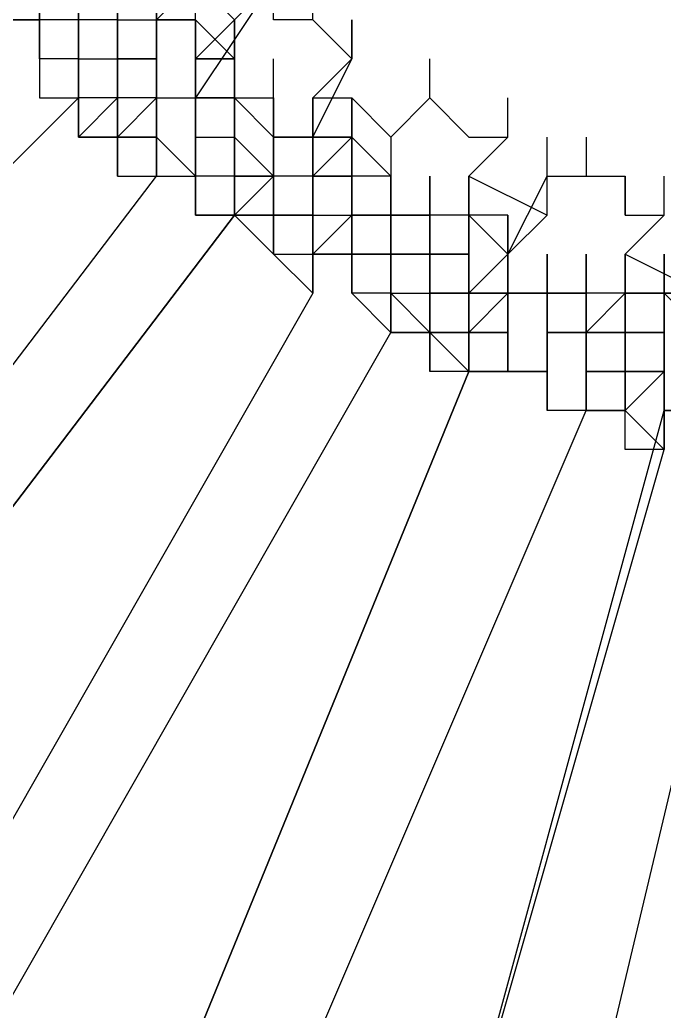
# Model space of a CAD drawing. Header units: inches. Extents: x 3324238 to 135265466, y -1036581 to 20094598.
# Drawn here: x 3353509.684 to 3353511.013, y -519258.389 to -519256.345 of the extents above; entities that cross this region are included whole.
import ezdxf

# ---------------------------------------------------------------- set-up
doc = ezdxf.new("R2010")
doc.units = ezdxf.units.IN
doc.header["$MEASUREMENT"] = 0
doc.layers.add('PDF_Geometry', color=7, linetype='Continuous')

msp = doc.modelspace()

# ---------------------------------------------------------------- linework, layer by layer
at = {"layer": 'PDF_Geometry', "lineweight": 25}
for points in [[(3353509.9657, -519255.9418), (3353509.9657, -519256.0223), (3353509.9657, -519256.1029), (3353510.0463, -519256.1029), (3353510.0463, -519256.1835), (3353510.0463, -519256.2641), (3353510.1269, -519256.3446), (3353510.1269, -519256.4252), (3353510.1269, -519256.3446), (3353510.1269, -519256.4252), (3353510.0463, -519256.4252), (3353510.0463, -519256.3446), (3353510.0463, -519256.4252), (3353510.0463, -519256.5058), (3353510.0463, -519256.4252), (3353510.0463, -519256.3446), (3353510.0463, -519256.4252), (3353510.1269, -519256.4252), (3353510.0463, -519256.3446)], [(3353509.724, -519256.2641), (3353509.724, -519256.3446), (3353509.724, -519256.2641), (3353509.724, -519256.1835), (3353509.724, -519256.2641), (3353509.724, -519256.1835), (3353509.724, -519256.2641), (3353509.724, -519256.1835), (3353509.724, -519256.1029), (3353509.724, -519256.0223), (3353509.724, -519256.1029), (3353509.724, -519256.1835), (3353509.724, -519256.1029), (3353509.8046, -519256.1029), (3353509.8046, -519256.1835), (3353509.8046, -519256.1029), (3353509.8046, -519256.1835), (3353509.8046, -519256.2641), (3353509.8851, -519256.2641), (3353509.9657, -519256.2641), (3353509.9657, -519256.3446), (3353509.9657, -519256.4252), (3353509.9657, -519256.3446)], [(3353509.724, -519256.4252), (3353509.724, -519256.3446), (3353509.724, -519256.2641), (3353509.724, -519256.3446), (3353509.724, -519256.2641), (3353509.8046, -519256.2641), (3353509.8046, -519256.1835), (3353509.8046, -519256.2641), (3353509.8046, -519256.1835), (3353509.8851, -519256.1029), (3353509.9657, -519256.0223), (3353509.8851, -519256.1029), (3353509.8046, -519256.1835)], [(3353509.8046, -519256.1029), (3353509.8046, -519256.1835), (3353509.8046, -519256.1029), (3353509.8046, -519256.1835), (3353509.724, -519256.2641), (3353509.724, -519256.3446), (3353509.724, -519256.2641), (3353509.8046, -519256.2641), (3353509.8046, -519256.3446), (3353509.8046, -519256.4252), (3353509.8046, -519256.3446)], [(3353509.724, -519256.2641), (3353509.724, -519256.3446), (3353509.6434, -519256.3446), (3353509.6434, -519256.2641), (3353509.6434, -519256.1835)], [(3353509.8851, -519256.1835), (3353509.8851, -519256.2641), (3353509.8851, -519256.3446), (3353509.8851, -519256.2641), (3353509.8851, -519256.3446), (3353509.8851, -519256.4252), (3353509.8851, -519256.3446), (3353509.8046, -519256.3446), (3353509.724, -519256.3446), (3353509.724, -519256.4252), (3353509.724, -519256.5058), (3353509.8046, -519256.5058), (3353509.8046, -519256.4252)], [(3353509.724, -519256.4252), (3353509.724, -519256.3446), (3353509.724, -519256.2641), (3353509.724, -519256.1835)], [(3353509.6434, -519256.2641), (3353509.6434, -519256.3446), (3353509.724, -519256.3446), (3353509.724, -519256.4252), (3353509.724, -519256.3446), (3353509.724, -519256.2641)], [(3353509.724, -519256.2641), (3353509.724, -519256.3446), (3353509.724, -519256.2641)], [(3353509.724, -519256.2641), (3353509.724, -519256.3446), (3353509.724, -519256.2641)], [(3353510.0463, -519256.2641), (3353509.9657, -519256.3446), (3353509.9657, -519256.4252), (3353509.9657, -519256.5058), (3353509.9657, -519256.5863), (3353509.9657, -519256.5058), (3353509.9657, -519256.4252), (3353509.9657, -519256.3446), (3353509.9657, -519256.4252), (3353509.9657, -519256.3446), (3353509.9657, -519256.4252), (3353509.9657, -519256.5058), (3353509.8851, -519256.5863), (3353509.8851, -519256.5058), (3353509.8851, -519256.5863), (3353509.8851, -519256.5058), (3353509.8046, -519256.5058), (3353509.8046, -519256.4252), (3353509.8046, -519256.5058), (3353509.8046, -519256.5863), (3353509.8046, -519256.5058), (3353509.8046, -519256.5863), (3353509.8851, -519256.5863), (3353509.8851, -519256.5058), (3353509.8851, -519256.5863), (3353509.8851, -519256.5058), (3353509.8851, -519256.5863), (3353509.8851, -519256.5058), (3353509.8851, -519256.5863), (3353509.8851, -519256.5058)], [(3353509.8851, -519256.5863), (3353509.8046, -519256.5863), (3353509.8851, -519256.5863), (3353509.8851, -519256.5058), (3353509.8851, -519256.4252), (3353509.8851, -519256.5058), (3353509.8851, -519256.4252), (3353509.8851, -519256.5058), (3353509.8851, -519256.4252), (3353509.8851, -519256.5058), (3353509.8851, -519256.5863), (3353509.8851, -519256.5058), (3353509.8851, -519256.5863), (3353509.8851, -519256.5058), (3353509.8851, -519256.5863), (3353509.8851, -519256.5058), (3353509.8851, -519256.5863), (3353509.8851, -519256.5058), (3353509.8851, -519256.4252), (3353509.8851, -519256.5058), (3353509.8851, -519256.4252), (3353509.8851, -519256.3446), (3353509.8851, -519256.4252), (3353509.8851, -519256.3446), (3353509.8851, -519256.4252), (3353509.8851, -519256.3446), (3353509.9657, -519256.3446), (3353509.9657, -519256.2641), (3353509.9657, -519256.3446), (3353509.9657, -519256.2641), (3353509.9657, -519256.3446), (3353509.9657, -519256.4252), (3353509.9657, -519256.3446), (3353509.9657, -519256.2641)], [(3353509.8851, -519256.6669), (3353509.9657, -519256.6669), (3353509.9657, -519256.5863), (3353509.9657, -519256.6669), (3353509.9657, -519256.5863), (3353509.9657, -519256.5058), (3353509.9657, -519256.5863), (3353509.8851, -519256.5863), (3353509.8851, -519256.5058), (3353509.8851, -519256.4252), (3353509.8851, -519256.3446), (3353509.8851, -519256.2641), (3353509.8851, -519256.3446), (3353509.8851, -519256.4252), (3353509.8851, -519256.3446), (3353509.8851, -519256.4252), (3353509.9657, -519256.4252), (3353509.9657, -519256.3446), (3353509.9657, -519256.2641), (3353509.9657, -519256.3446), (3353509.9657, -519256.2641), (3353509.9657, -519256.3446), (3353509.9657, -519256.4252), (3353509.9657, -519256.3446), (3353509.9657, -519256.4252), (3353509.9657, -519256.3446), (3353509.9657, -519256.2641), (3353509.9657, -519256.3446), (3353509.9657, -519256.2641), (3353509.9657, -519256.3446), (3353509.9657, -519256.2641), (3353509.9657, -519256.3446), (3353509.9657, -519256.2641), (3353509.9657, -519256.3446), (3353509.9657, -519256.2641), (3353509.9657, -519256.3446), (3353509.9657, -519256.4252)], [(3353509.8851, -519256.4252), (3353509.8851, -519256.3446), (3353509.8851, -519256.2641)], [(3353509.9657, -519256.4252), (3353509.9657, -519256.3446), (3353509.9657, -519256.2641), (3353509.9657, -519256.3446)], [(3353509.9657, -519256.3446), (3353510.0463, -519256.2641)], [(3353509.9657, -519256.3446), (3353509.9657, -519256.2641)], [(3353510.2074, -519256.3446), (3353510.2074, -519256.2641), (3353510.0463, -519256.5058), (3353510.0463, -519256.4252), (3353510.0463, -519256.3446)], [(3353510.2074, -519256.2641), (3353510.1269, -519256.3446), (3353510.0463, -519256.4252)], [(3353510.0463, -519256.3446), (3353510.0463, -519256.2641)], [(3353510.0463, -519256.3446), (3353510.0463, -519256.2641)], [(3353510.0463, -519256.3446), (3353510.0463, -519256.2641)], [(3353510.0463, -519256.3446), (3353510.0463, -519256.2641)], [(3353510.6103, -519256.7475), (3353510.6103, -519256.8281), (3353510.6103, -519256.7475), (3353510.5297, -519256.7475), (3353510.4491, -519256.7475), (3353510.4491, -519256.6669), (3353510.4491, -519256.7475), (3353510.4491, -519256.8281), (3353510.4491, -519256.7475), (3353510.4491, -519256.8281), (3353510.4491, -519256.9086), (3353510.4491, -519256.8281), (3353510.4491, -519256.7475), (3353510.4491, -519256.8281), (3353510.4491, -519256.7475), (3353510.4491, -519256.6669), (3353510.3686, -519256.5863), (3353510.3686, -519256.6669), (3353510.3686, -519256.5863), (3353510.3686, -519256.6669), (3353510.288, -519256.6669), (3353510.288, -519256.5863), (3353510.288, -519256.6669), (3353510.288, -519256.5863), (3353510.288, -519256.6669), (3353510.3686, -519256.6669), (3353510.3686, -519256.5863), (3353510.3686, -519256.5058), (3353510.3686, -519256.5863), (3353510.288, -519256.5863), (3353510.288, -519256.6669), (3353510.288, -519256.5863), (3353510.3686, -519256.4252), (3353510.288, -519256.3446), (3353510.2074, -519256.3446), (3353510.2074, -519256.2641)], [(3353510.288, -519256.3446), (3353510.288, -519256.2641)], [(3353509.9657, -519256.6669), (3353509.9657, -519256.5863), (3353509.9657, -519256.6669), (3353509.9657, -519256.5863), (3353509.9657, -519256.5058), (3353509.9657, -519256.4252), (3353509.9657, -519256.3446), (3353509.9657, -519256.4252), (3353509.9657, -519256.3446), (3353509.9657, -519256.4252), (3353509.8851, -519256.4252), (3353509.8851, -519256.5058), (3353509.8851, -519256.4252), (3353509.8851, -519256.5058), (3353509.8046, -519256.5058), (3353509.8046, -519256.5863), (3353509.8046, -519256.5058), (3353509.8046, -519256.4252), (3353509.724, -519256.4252)], [(3353509.8851, -519256.3446), (3353509.8046, -519256.3446), (3353509.724, -519256.3446)], [(3353509.8046, -519256.4252), (3353509.8851, -519256.4252), (3353509.8851, -519256.3446)], [(3353509.8851, -519256.3446), (3353509.8046, -519256.3446)], [(3353509.8851, -519256.3446), (3353509.8046, -519256.3446)], [(3353509.8851, -519256.4252), (3353509.8851, -519256.3446)], [(3353509.8851, -519256.3446), (3353509.9657, -519256.3446)], [(3353509.8851, -519256.4252), (3353509.8851, -519256.3446)], [(3353509.8851, -519256.4252), (3353509.8851, -519256.3446)], [(3353510.0463, -519256.3446), (3353509.9657, -519256.3446), (3353510.0463, -519256.3446)], [(3353509.9657, -519256.4252), (3353509.9657, -519256.3446)], [(3353509.9657, -519256.4252), (3353509.9657, -519256.3446)], [(3353509.9657, -519256.4252), (3353509.9657, -519256.3446)], [(3353509.9657, -519256.4252), (3353509.9657, -519256.3446)], [(3353509.9657, -519256.4252), (3353509.9657, -519256.3446)], [(3353509.9657, -519256.4252), (3353509.9657, -519256.3446)], [(3353509.9657, -519256.4252), (3353509.9657, -519256.3446)], [(3353510.0463, -519256.4252), (3353510.0463, -519256.3446)], [(3353510.1269, -519256.3446), (3353510.1269, -519256.4252), (3353510.0463, -519256.4252), (3353510.0463, -519256.3446)], [(3353510.0463, -519256.3446), (3353510.0463, -519256.4252), (3353510.0463, -519256.3446)], [(3353510.0463, -519256.4252), (3353510.0463, -519256.3446)], [(3353510.0463, -519256.4252), (3353510.0463, -519256.3446)], [(3353510.0463, -519256.4252), (3353510.0463, -519256.3446)], [(3353510.0463, -519256.4252), (3353510.0463, -519256.3446)], [(3353510.0463, -519256.4252), (3353510.0463, -519256.3446)], [(3353510.0463, -519256.4252), (3353510.0463, -519256.3446)], [(3353510.0463, -519256.4252), (3353510.0463, -519256.3446)], [(3353510.0463, -519256.4252), (3353510.0463, -519256.5058), (3353510.0463, -519256.5863), (3353510.0463, -519256.6669), (3353510.0463, -519256.5863), (3353510.0463, -519256.6669), (3353509.9657, -519256.5863), (3353509.9657, -519256.5058), (3353509.8851, -519256.5058), (3353509.8046, -519256.5863), (3353509.8046, -519256.5058), (3353509.8046, -519256.4252), (3353509.8046, -519256.5058), (3353509.8046, -519256.4252), (3353509.8851, -519256.4252), (3353509.8851, -519256.5058), (3353509.8851, -519256.4252)], [(3353509.8046, -519256.5058), (3353509.8046, -519256.4252)], [(3353509.8046, -519256.5058), (3353509.8046, -519256.4252)], [(3353509.8046, -519256.5058), (3353509.8046, -519256.4252)], [(3353509.8046, -519256.5058), (3353509.8046, -519256.4252)], [(3353509.8046, -519256.5058), (3353509.8046, -519256.4252)], [(3353509.8851, -519256.4252), (3353509.8851, -519256.5058), (3353509.8851, -519256.4252)], [(3353509.9657, -519256.5058), (3353509.9657, -519256.4252), (3353509.9657, -519256.5058)], [(3353509.9657, -519256.4252), (3353509.9657, -519256.5058), (3353509.9657, -519256.4252)], [(3353509.9657, -519256.5058), (3353509.9657, -519256.4252)], [(3353510.0463, -519256.5058), (3353510.0463, -519256.4252)], [(3353510.0463, -519256.5058), (3353510.0463, -519256.4252)], [(3353510.0463, -519256.5058), (3353510.0463, -519256.4252)], [(3353510.0463, -519256.5058), (3353510.0463, -519256.4252)], [(3353510.0463, -519256.5058), (3353510.0463, -519256.4252)], [(3353510.0463, -519256.5058), (3353510.0463, -519256.4252)], [(3353510.0463, -519256.4252), (3353510.0463, -519256.5058)], [(3353510.0463, -519256.5058), (3353510.0463, -519256.4252)], [(3353510.0463, -519256.5058), (3353510.0463, -519256.4252)], [(3353510.0463, -519256.5058), (3353510.0463, -519256.4252)], [(3353510.0463, -519256.5058), (3353510.0463, -519256.4252)], [(3353510.0463, -519256.5058), (3353510.0463, -519256.4252)], [(3353510.1269, -519256.5863), (3353510.1269, -519256.5058), (3353510.1269, -519256.4252), (3353510.0463, -519256.4252), (3353510.0463, -519256.5058), (3353510.0463, -519256.5863)], [(3353510.0463, -519256.5058), (3353510.0463, -519256.4252)], [(3353510.0463, -519256.5058), (3353510.0463, -519256.4252)], [(3353510.0463, -519256.5058), (3353510.0463, -519256.4252)], [(3353510.0463, -519256.5058), (3353510.0463, -519256.4252)], [(3353510.0463, -519256.5058), (3353510.0463, -519256.4252)], [(3353510.0463, -519256.5058), (3353510.0463, -519256.4252)], [(3353510.0463, -519256.5058), (3353510.0463, -519256.4252)], [(3353510.0463, -519256.5058), (3353510.0463, -519256.4252)], [(3353510.0463, -519256.5058), (3353510.0463, -519256.4252)], [(3353510.0463, -519256.5058), (3353510.0463, -519256.4252)], [(3353510.0463, -519256.5058), (3353510.0463, -519256.4252)], [(3353510.0463, -519256.5058), (3353510.0463, -519256.4252)], [(3353510.0463, -519256.5058), (3353510.0463, -519256.4252)], [(3353510.0463, -519256.5058), (3353510.0463, -519256.4252)], [(3353510.1268, -519256.5863), (3353510.1268, -519256.6669), (3353510.1268, -519256.5863), (3353510.1268, -519256.5058), (3353510.1268, -519256.4252), (3353510.1268, -519256.5058), (3353510.2074, -519256.5058)], [(3353510.288, -519256.9086), (3353510.288, -519256.8281), (3353510.288, -519256.7475), (3353510.288, -519256.8281), (3353510.288, -519256.7475), (3353510.288, -519256.8281), (3353510.288, -519256.7475), (3353510.288, -519256.6669), (3353510.288, -519256.5863), (3353510.288, -519256.6669), (3353510.288, -519256.7475), (3353510.2074, -519256.7475), (3353510.2074, -519256.6669), (3353510.2074, -519256.7475), (3353510.2074, -519256.6669), (3353510.2074, -519256.7475), (3353510.2074, -519256.6669), (3353510.2074, -519256.7475), (3353510.2074, -519256.6669), (3353510.2074, -519256.5863), (3353510.2074, -519256.5058), (3353510.2074, -519256.4252)], [(3353510.2074, -519256.5058), (3353510.2074, -519256.4252)], [(3353510.288, -519256.5058), (3353510.3686, -519256.4252)], [(3353510.5297, -519256.5058), (3353510.5297, -519256.4252)], [(3353508.1931, -519258.1172), (3353509.8046, -519256.5058), (3353508.1931, -519258.1172), (3353508.1931, -519258.0366)], [(3353508.8377, -519258.4395), (3353510.1269, -519256.7475), (3353510.1269, -519256.6669), (3353510.1269, -519256.5863), (3353510.1269, -519256.5058), (3353510.1269, -519256.5863), (3353510.1269, -519256.6669), (3353510.1269, -519256.7475), (3353510.1269, -519256.6669), (3353510.1269, -519256.5863), (3353510.1269, -519256.5058), (3353510.1269, -519256.5863), (3353510.2074, -519256.6669), (3353510.1269, -519256.6669), (3353510.1269, -519256.7475), (3353510.2074, -519256.7475), (3353510.2074, -519256.6669), (3353510.2074, -519256.7475), (3353510.2074, -519256.6669), (3353510.2074, -519256.5863), (3353510.2074, -519256.6669), (3353510.2074, -519256.7475), (3353510.1269, -519256.7475), (3353510.1269, -519256.6669), (3353510.0463, -519256.6669)], [(3353509.8851, -519256.6669), (3353509.9657, -519256.6669), (3353509.9657, -519256.5863), (3353509.9657, -519256.5058)], [(3353509.8851, -519256.5058), (3353509.8851, -519256.5863), (3353509.8851, -519256.5058)], [(3353509.8851, -519256.5863), (3353509.8851, -519256.5058)], [(3353509.9657, -519256.5863), (3353509.9657, -519256.5058)], [(3353509.9657, -519256.5058), (3353510.0463, -519256.5058)], [(3353509.9657, -519256.5863), (3353509.9657, -519256.5058)], [(3353509.9657, -519256.5863), (3353509.9657, -519256.5058)], [(3353509.9657, -519256.5863), (3353509.9657, -519256.5058)], [(3353509.9657, -519256.5863), (3353509.9657, -519256.5058)], [(3353509.9657, -519256.5863), (3353509.9657, -519256.5058)], [(3353509.9657, -519256.5863), (3353509.9657, -519256.5058)], [(3353509.9657, -519256.5863), (3353509.9657, -519256.5058)], [(3353509.9657, -519256.5863), (3353509.9657, -519256.5058)], [(3353510.0463, -519256.5058), (3353510.0463, -519256.5863)], [(3353510.0463, -519256.5058), (3353510.0463, -519256.5863)], [(3353510.0463, -519256.5863), (3353510.0463, -519256.5058)], [(3353510.0463, -519256.5058), (3353510.0463, -519256.5863)], [(3353510.0463, -519256.5863), (3353510.0463, -519256.5058)], [(3353510.0463, -519256.5058), (3353510.0463, -519256.5863), (3353510.1269, -519256.5863)], [(3353510.0463, -519256.5058), (3353510.1269, -519256.5058), (3353510.0463, -519256.5058)], [(3353510.0463, -519256.5863), (3353510.0463, -519256.5058)], [(3353510.0463, -519256.5058), (3353510.1269, -519256.5058)], [(3353510.1269, -519256.5863), (3353510.1269, -519256.5058)], [(3353510.1269, -519256.5863), (3353510.1269, -519256.5058), (3353510.2074, -519256.5863), (3353510.2074, -519256.6669)], [(3353510.288, -519256.7475), (3353510.3686, -519256.7475), (3353510.3686, -519256.6669), (3353510.3686, -519256.5863), (3353510.3686, -519256.6669), (3353510.3686, -519256.5863), (3353510.288, -519256.5863), (3353510.2074, -519256.5863), (3353510.2074, -519256.5058), (3353510.2074, -519256.5863), (3353510.2074, -519256.5058), (3353510.2074, -519256.5863), (3353510.2074, -519256.5058), (3353510.2074, -519256.5863), (3353510.2074, -519256.6669), (3353510.1269, -519256.6669), (3353510.1269, -519256.7475), (3353510.2074, -519256.6669), (3353510.2074, -519256.7475), (3353510.2074, -519256.6669), (3353510.2074, -519256.7475), (3353510.288, -519256.7475), (3353510.288, -519256.8281), (3353510.3686, -519256.8281), (3353510.3686, -519256.7475), (3353510.288, -519256.8281), (3353510.288, -519256.7475), (3353510.288, -519256.8281), (3353510.3686, -519256.8281), (3353510.288, -519256.8281), (3353510.3686, -519256.8281), (3353510.3686, -519256.9086)], [(3353510.1269, -519256.7475), (3353510.1269, -519256.6669), (3353510.2074, -519256.6669), (3353510.2074, -519256.7475), (3353510.2074, -519256.8281), (3353510.2074, -519256.7475), (3353510.2074, -519256.6669), (3353510.2074, -519256.5863), (3353510.2074, -519256.5058), (3353510.2074, -519256.5863), (3353510.288, -519256.5863), (3353510.288, -519256.5058), (3353510.288, -519256.5863), (3353510.288, -519256.5058), (3353510.288, -519256.5863), (3353510.288, -519256.5058), (3353510.288, -519256.5863), (3353510.288, -519256.6669), (3353510.288, -519256.5863), (3353510.288, -519256.6669), (3353510.288, -519256.5863), (3353510.3686, -519256.5863), (3353510.3686, -519256.6669), (3353510.3686, -519256.7475), (3353510.3686, -519256.6669), (3353510.3686, -519256.5863), (3353510.288, -519256.6669), (3353510.288, -519256.7475), (3353510.288, -519256.6669), (3353510.288, -519256.5863), (3353510.288, -519256.6669), (3353510.288, -519256.5863), (3353510.288, -519256.6669), (3353510.288, -519256.7475), (3353510.288, -519256.6669), (3353510.288, -519256.7475), (3353510.288, -519256.8281), (3353510.288, -519256.7475), (3353510.288, -519256.6669), (3353510.288, -519256.7475), (3353510.288, -519256.6669), (3353510.288, -519256.5863), (3353510.288, -519256.6669), (3353510.288, -519256.7475), (3353510.288, -519256.6669), (3353510.288, -519256.7475), (3353510.288, -519256.6669), (3353510.288, -519256.5863), (3353510.288, -519256.6669), (3353510.288, -519256.7475), (3353510.288, -519256.6669), (3353510.288, -519256.7475), (3353510.288, -519256.8281), (3353510.288, -519256.7475), (3353510.288, -519256.8281), (3353510.3686, -519256.8281), (3353510.3686, -519256.9086), (3353510.3686, -519256.8281), (3353510.3686, -519256.9086), (3353510.3686, -519256.8281), (3353510.3686, -519256.7475), (3353510.4491, -519256.7475), (3353510.3686, -519256.7475), (3353510.4491, -519256.7475), (3353510.4491, -519256.8281), (3353510.5297, -519256.8281), (3353510.5297, -519256.9086), (3353510.5297, -519256.8281), (3353510.5297, -519256.9086), (3353510.5297, -519256.9892), (3353510.6103, -519256.9892), (3353510.6908, -519256.9892), (3353510.6908, -519256.9086), (3353510.6908, -519256.8281), (3353510.7714, -519256.6669), (3353510.7714, -519256.5863)], [(3353510.1269, -519256.6669), (3353510.1269, -519256.5863), (3353510.1269, -519256.5058)], [(3353510.2074, -519256.6669), (3353510.2074, -519256.5863), (3353510.2074, -519256.5058), (3353510.2074, -519256.5863), (3353510.2074, -519256.5058)], [(3353510.2074, -519256.5863), (3353510.2074, -519256.5058)], [(3353510.3686, -519256.5058), (3353510.3686, -519256.5863), (3353510.3686, -519256.6669), (3353510.3686, -519256.7475), (3353510.3686, -519256.6669), (3353510.3686, -519256.7475), (3353510.288, -519256.8281), (3353510.288, -519256.7475), (3353510.288, -519256.8281), (3353510.288, -519256.7475), (3353510.288, -519256.6669), (3353510.288, -519256.7475), (3353510.288, -519256.8281), (3353510.288, -519256.7475), (3353510.288, -519256.6669), (3353510.288, -519256.5863), (3353510.288, -519256.6669), (3353510.288, -519256.5863), (3353510.288, -519256.6669), (3353510.288, -519256.5863), (3353510.288, -519256.5058), (3353510.288, -519256.5863), (3353510.288, -519256.6669), (3353510.288, -519256.5863), (3353510.288, -519256.5058), (3353510.288, -519256.5863), (3353510.288, -519256.6669), (3353510.288, -519256.7475), (3353510.288, -519256.6669), (3353510.288, -519256.5863), (3353510.288, -519256.5058), (3353510.3686, -519256.5058), (3353510.4491, -519256.5863), (3353510.4491, -519256.6669), (3353510.3686, -519256.6669), (3353510.288, -519256.6669), (3353510.288, -519256.7475), (3353510.288, -519256.6669), (3353510.288, -519256.7475), (3353510.288, -519256.6669)], [(3353510.288, -519256.5863), (3353510.288, -519256.5058)], [(3353510.288, -519256.5863), (3353510.288, -519256.5058)], [(3353510.288, -519256.6669), (3353510.288, -519256.5863), (3353510.288, -519256.5058)], [(3353510.288, -519256.5863), (3353510.288, -519256.5058)], [(3353510.288, -519256.5863), (3353510.288, -519256.5058)], [(3353510.288, -519256.5863), (3353510.288, -519256.5058)], [(3353510.288, -519256.5863), (3353510.288, -519256.5058)], [(3353510.288, -519256.5863), (3353510.288, -519256.5058)], [(3353510.288, -519256.5863), (3353510.288, -519256.5058)], [(3353510.288, -519256.5863), (3353510.288, -519256.5058)], [(3353510.288, -519256.5863), (3353510.288, -519256.5058)], [(3353510.288, -519256.6669), (3353510.288, -519256.5863), (3353510.288, -519256.5058)], [(3353510.288, -519256.6669), (3353510.288, -519256.5863), (3353510.288, -519256.5058)], [(3353510.3686, -519256.5863), (3353510.3686, -519256.5058)], [(3353510.3686, -519256.5863), (3353510.3686, -519256.5058)], [(3353510.5297, -519256.5058), (3353510.4491, -519256.5863)], [(3353510.5297, -519256.5058), (3353510.6103, -519256.5863), (3353510.6908, -519256.5863), (3353510.6908, -519256.5058)], [(3353508.6766, -519258.3589), (3353509.9657, -519256.6669), (3353510.0463, -519256.6669), (3353510.0463, -519256.5863)], [(3353509.8851, -519256.5863), (3353509.8046, -519256.5863), (3353509.8851, -519256.5863)], [(3353509.8851, -519256.6669), (3353509.8851, -519256.5863), (3353509.8851, -519256.6669)], [(3353509.9657, -519256.6669), (3353509.9657, -519256.5863)], [(3353509.9657, -519256.5863), (3353509.9657, -519256.6669)], [(3353509.9657, -519256.6669), (3353509.9657, -519256.5863)], [(3353509.9657, -519256.5863), (3353509.9657, -519256.6669)], [(3353510.0463, -519256.7475), (3353510.0463, -519256.6669), (3353510.0463, -519256.5863)], [(3353510.0463, -519256.6669), (3353510.0463, -519256.5863)], [(3353510.0463, -519256.6669), (3353510.0463, -519256.5863)], [(3353510.0463, -519256.6669), (3353510.0463, -519256.5863)], [(3353510.1269, -519256.6669), (3353510.1269, -519256.5863)], [(3353510.1269, -519256.7475), (3353510.1269, -519256.6669), (3353510.1269, -519256.5863)], [(3353510.1269, -519256.6669), (3353510.1269, -519256.5863)], [(3353510.2074, -519256.6669), (3353510.2074, -519256.7475), (3353510.2074, -519256.6669), (3353510.1269, -519256.6669), (3353510.2074, -519256.6669), (3353510.2074, -519256.5863), (3353510.288, -519256.5863), (3353510.288, -519256.6669), (3353510.288, -519256.7475), (3353510.288, -519256.8281), (3353510.288, -519256.7475)], [(3353510.1269, -519256.6669), (3353510.1269, -519256.5863)], [(3353510.2074, -519256.5863), (3353510.288, -519256.5863)], [(3353510.2074, -519256.5863), (3353510.288, -519256.5863)], [(3353510.2074, -519256.6669), (3353510.2074, -519256.5863)], [(3353510.2074, -519256.6669), (3353510.2074, -519256.5863)], [(3353510.2074, -519256.6669), (3353510.2074, -519256.5863)], [(3353510.2074, -519256.6669), (3353510.2074, -519256.5863)], [(3353510.2074, -519256.6669), (3353510.2074, -519256.5863)], [(3353510.288, -519256.8281), (3353510.288, -519256.7475), (3353510.288, -519256.8281), (3353510.288, -519256.7475), (3353510.288, -519256.8281), (3353510.288, -519256.7475), (3353510.288, -519256.6669), (3353510.288, -519256.5863), (3353510.288, -519256.6669), (3353510.3686, -519256.5863), (3353510.3686, -519256.6669), (3353510.3686, -519256.5863), (3353510.3686, -519256.6669), (3353510.3686, -519256.7475), (3353510.3686, -519256.6669)], [(3353510.288, -519256.6669), (3353510.288, -519256.5863)], [(3353510.288, -519256.6669), (3353510.288, -519256.5863)], [(3353510.288, -519256.6669), (3353510.288, -519256.5863)], [(3353510.288, -519256.6669), (3353510.288, -519256.5863)], [(3353510.288, -519256.5863), (3353510.288, -519256.6669), (3353510.288, -519256.5863)], [(3353510.3686, -519256.6669), (3353510.3686, -519256.5863)], [(3353510.3686, -519256.6669), (3353510.3686, -519256.5863)], [(3353510.3686, -519256.6669), (3353510.3686, -519256.5863)], [(3353510.3686, -519256.6669), (3353510.3686, -519256.5863)], [(3353510.3686, -519256.6669), (3353510.3686, -519256.5863)], [(3353510.3686, -519256.7475), (3353510.3686, -519256.6669), (3353510.3686, -519256.5863)], [(3353510.6103, -519256.7475), (3353510.6103, -519256.8281), (3353510.6103, -519256.7475), (3353510.6103, -519256.6669), (3353510.6908, -519256.5863)], [(3353510.852, -519256.5863), (3353510.852, -519256.6669), (3353510.9326, -519256.6669), (3353510.9326, -519256.7475), (3353511.0131, -519256.7475), (3353511.0131, -519256.6669)], [(3353510.1269, -519256.7475), (3353510.0463, -519256.7475), (3353510.1269, -519256.7475), (3353510.1269, -519256.6669), (3353510.1269, -519256.7475), (3353508.8377, -519258.4395), (3353508.7571, -519258.4395), (3353508.7571, -519258.5201), (3353508.7571, -519258.4395), (3353508.7571, -519258.5201), (3353508.7571, -519258.4395), (3353508.7571, -519258.5201), (3353508.6766, -519258.5201), (3353508.6766, -519258.4395), (3353508.6766, -519258.5201), (3353508.6766, -519258.4395), (3353508.6766, -519258.5201), (3353508.6766, -519258.4395), (3353508.6766, -519258.3589), (3353508.6766, -519258.4395), (3353508.6766, -519258.3589), (3353508.6766, -519258.2783)], [(3353508.6766, -519258.3589), (3353509.9657, -519256.6669)], [(3353509.8851, -519258.8423), (3353510.6103, -519257.0698), (3353510.6908, -519257.0698), (3353510.6103, -519257.0698), (3353510.6908, -519257.0698), (3353510.6908, -519256.9892), (3353510.6908, -519256.9086), (3353510.6908, -519256.8281), (3353510.6908, -519256.7475), (3353510.6908, -519256.8281), (3353510.6908, -519256.9086), (3353510.6908, -519256.9892), (3353510.6908, -519256.9086), (3353510.6908, -519256.8281), (3353510.6908, -519256.7475), (3353510.6908, -519256.8281), (3353510.6103, -519256.9086), (3353510.6908, -519256.9086), (3353510.6908, -519256.9892), (3353510.6103, -519256.9892), (3353510.6103, -519256.9086), (3353510.6103, -519256.9892), (3353510.6103, -519256.9086), (3353510.6908, -519256.9086), (3353510.6103, -519256.9086), (3353510.6103, -519256.9892), (3353510.6103, -519256.9086), (3353510.6103, -519256.8281), (3353510.6103, -519256.9086), (3353510.6103, -519256.9892), (3353510.6103, -519257.0698), (3353510.5297, -519256.9892), (3353510.5297, -519256.9086), (3353510.5297, -519256.9892), (3353510.5297, -519256.9086), (3353510.5297, -519256.9892), (3353510.5297, -519256.9086), (3353510.5297, -519256.9892), (3353510.6103, -519257.0698), (3353510.6103, -519256.9892), (3353510.6908, -519256.9086), (3353510.6908, -519256.8281), (3353510.6908, -519256.7475), (3353510.6908, -519256.8281), (3353510.6908, -519256.7475), (3353510.6908, -519256.8281), (3353510.6908, -519256.7475), (3353510.6908, -519256.8281), (3353510.6908, -519256.9086), (3353510.6908, -519256.8281), (3353510.6103, -519256.7475), (3353510.6103, -519256.8281), (3353510.6103, -519256.7475), (3353510.6103, -519256.6669), (3353510.6103, -519256.7475), (3353510.6103, -519256.8281), (3353510.6103, -519256.9086), (3353510.6103, -519256.8281), (3353510.6103, -519256.7475), (3353510.6103, -519256.6669), (3353510.6103, -519256.7475), (3353510.6103, -519256.8281), (3353510.6103, -519256.7475), (3353510.6103, -519256.8281), (3353510.6103, -519256.7475), (3353510.6103, -519256.8281), (3353510.6103, -519256.7475), (3353510.6103, -519256.8281), (3353510.6103, -519256.9086), (3353510.6103, -519256.9892), (3353510.6103, -519256.9086), (3353510.6103, -519256.9892), (3353510.6103, -519256.9086), (3353510.6103, -519256.9892)], [(3353510.0463, -519256.7475), (3353510.0463, -519256.6669), (3353510.0463, -519256.7475)], [(3353510.0463, -519256.7475), (3353510.0463, -519256.6669)], [(3353510.0463, -519256.7475), (3353510.0463, -519256.6669)], [(3353510.0463, -519256.7475), (3353510.0463, -519256.6669)], [(3353510.0463, -519256.7475), (3353510.0463, -519256.6669)], [(3353510.0463, -519256.7475), (3353510.0463, -519256.6669)], [(3353510.0463, -519256.7475), (3353510.0463, -519256.6669)], [(3353510.1269, -519256.7475), (3353510.1269, -519256.6669)], [(3353510.1269, -519256.7475), (3353510.1269, -519256.6669)], [(3353510.1269, -519256.7475), (3353510.1269, -519256.6669)], [(3353510.2074, -519256.7475), (3353510.2074, -519256.6669)], [(3353510.2074, -519256.7475), (3353510.2074, -519256.6669)], [(3353510.2074, -519256.7475), (3353510.2074, -519256.6669)], [(3353510.2074, -519256.7475), (3353510.2074, -519256.6669)], [(3353510.2074, -519256.7475), (3353510.2074, -519256.6669)], [(3353510.2074, -519256.7475), (3353510.2074, -519256.6669)], [(3353510.2074, -519256.7475), (3353510.2074, -519256.6669)], [(3353510.2074, -519256.7475), (3353510.2074, -519256.6669)], [(3353510.2074, -519256.7475), (3353510.2074, -519256.6669)], [(3353510.2074, -519256.7475), (3353510.2074, -519256.6669)], [(3353510.2074, -519256.7475), (3353510.2074, -519256.6669)], [(3353510.2074, -519256.7475), (3353510.2074, -519256.6669)], [(3353510.2074, -519256.7475), (3353510.2074, -519256.6669)], [(3353510.2074, -519256.7475), (3353510.2074, -519256.6669)], [(3353510.2074, -519256.7475), (3353510.2074, -519256.6669)], [(3353510.2074, -519256.7475), (3353510.2074, -519256.6669)], [(3353510.288, -519256.7475), (3353510.288, -519256.6669)], [(3353510.3686, -519256.6669), (3353510.288, -519256.6669)], [(3353510.288, -519256.8281), (3353510.288, -519256.7475), (3353510.288, -519256.6669), (3353510.288, -519256.7475), (3353510.288, -519256.6669)], [(3353510.3686, -519256.7475), (3353510.3686, -519256.6669)], [(3353510.3686, -519256.7475), (3353510.3686, -519256.6669)], [(3353510.3686, -519256.7475), (3353510.3686, -519256.6669)], [(3353510.3686, -519256.7475), (3353510.3686, -519256.6669)], [(3353510.3686, -519256.7475), (3353510.3686, -519256.6669)], [(3353510.3686, -519256.7475), (3353510.3686, -519256.6669)], [(3353510.3686, -519256.7475), (3353510.3686, -519256.6669)], [(3353510.3686, -519256.7475), (3353510.3686, -519256.6669)], [(3353510.3686, -519256.7475), (3353510.3686, -519256.6669)], [(3353510.4491, -519256.9892), (3353510.4491, -519256.9086), (3353510.4491, -519256.8281), (3353510.4491, -519256.7475), (3353510.4491, -519256.8281), (3353510.5297, -519256.8281), (3353510.5297, -519256.7475), (3353510.5297, -519256.6669)], [(3353510.4491, -519256.7475), (3353510.4491, -519256.6669)], [(3353510.4491, -519256.8281), (3353510.4491, -519256.7475), (3353510.4491, -519256.6669)], [(3353510.4491, -519256.8281), (3353510.4491, -519256.7475), (3353510.4491, -519256.6669)], [(3353510.5297, -519256.7475), (3353510.5297, -519256.6669)], [(3353510.5297, -519256.8281), (3353510.5297, -519256.7475), (3353510.5297, -519256.6669)], [(3353510.6908, -519256.8281), (3353510.6908, -519256.9086), (3353510.6908, -519256.9892), (3353510.6103, -519256.9892), (3353510.6103, -519256.9086), (3353510.6103, -519256.8281), (3353510.6103, -519256.7475), (3353510.6103, -519256.6669), (3353510.6103, -519256.7475), (3353510.6103, -519256.8281), (3353510.6103, -519256.7475), (3353510.6103, -519256.6669), (3353510.7714, -519256.7475)], [(3353510.6103, -519256.7475), (3353510.6103, -519256.6669)], [(3353510.6908, -519256.9892), (3353510.6908, -519256.9086), (3353510.6908, -519256.8281), (3353510.6908, -519256.9086), (3353510.6908, -519256.8281), (3353510.6908, -519256.7475), (3353510.6103, -519256.7475), (3353510.6103, -519256.8281), (3353510.6103, -519256.7475), (3353510.6103, -519256.8281), (3353510.6103, -519256.7475), (3353510.6103, -519256.8281), (3353510.6103, -519256.7475), (3353510.6103, -519256.8281), (3353510.6103, -519256.7475), (3353510.6103, -519256.6669), (3353510.6103, -519256.7475), (3353510.6103, -519256.6669), (3353510.6103, -519256.7475), (3353510.6103, -519256.6669)], [(3353510.6103, -519256.7475), (3353510.6103, -519256.6669)], [(3353510.6103, -519256.7475), (3353510.6103, -519256.6669)], [(3353510.6103, -519256.7475), (3353510.6103, -519256.6669)], [(3353510.6908, -519256.7475), (3353510.6908, -519256.8281), (3353510.6908, -519256.9086), (3353510.6908, -519256.8281), (3353510.7714, -519256.7475), (3353510.7714, -519256.6669)], [(3353510.7714, -519256.6669), (3353510.852, -519256.6669)], [(3353510.9326, -519256.7475), (3353510.9326, -519256.6669)], [(3353511.0131, -519256.7475), (3353511.0131, -519256.6669)], [(3353510.2074, -519256.8281), (3353510.2074, -519256.7475), (3353510.288, -519256.7475), (3353510.288, -519256.8281), (3353510.288, -519256.9086), (3353509.3211, -519258.6006), (3353509.3211, -519258.5201), (3353509.3211, -519258.6006), (3353509.3211, -519258.6812), (3353509.3211, -519258.6006), (3353509.3211, -519258.5201), (3353509.3211, -519258.6006), (3353509.3211, -519258.6812), (3353509.3211, -519258.6006), (3353509.2406, -519258.6006), (3353509.16, -519258.6006), (3353509.0794, -519258.6006), (3353509.0794, -519258.5201), (3353509.0794, -519258.4395)], [(3353510.2074, -519256.8281), (3353510.1269, -519256.7475), (3353510.2074, -519256.8281)], [(3353510.2074, -519256.7475), (3353510.1269, -519256.7475), (3353510.2074, -519256.7475)], [(3353510.2074, -519256.8281), (3353510.2074, -519256.7475)], [(3353510.2074, -519256.8281), (3353510.2074, -519256.7475)], [(3353510.2074, -519256.8281), (3353510.2074, -519256.7475)], [(3353510.2074, -519256.8281), (3353510.2074, -519256.7475)], [(3353510.2074, -519256.8281), (3353510.2074, -519256.7475)], [(3353510.288, -519256.7475), (3353510.2074, -519256.7475)], [(3353510.2074, -519256.8281), (3353510.2074, -519256.7475)], [(3353510.2074, -519256.7475), (3353510.288, -519256.7475), (3353510.3686, -519256.7475)], [(3353510.2074, -519256.8281), (3353510.2074, -519256.7475)], [(3353510.288, -519256.8281), (3353510.288, -519256.7475)], [(3353510.288, -519256.8281), (3353510.288, -519256.7475)], [(3353510.288, -519256.8281), (3353510.288, -519256.7475)], [(3353510.288, -519256.7475), (3353510.288, -519256.8281)], [(3353510.288, -519256.7475), (3353510.3686, -519256.7475)], [(3353510.288, -519256.8281), (3353510.288, -519256.7475)], [(3353510.288, -519256.8281), (3353510.288, -519256.7475)], [(3353510.288, -519256.8281), (3353510.288, -519256.7475)], [(3353510.288, -519256.8281), (3353510.288, -519256.7475)], [(3353510.3686, -519256.9086), (3353510.3686, -519256.8281), (3353510.3686, -519256.9086), (3353510.3686, -519256.8281), (3353510.3686, -519256.7475), (3353510.4491, -519256.7475), (3353510.4491, -519256.8281), (3353510.4491, -519256.9086), (3353510.5297, -519256.9892), (3353510.6103, -519256.9892), (3353510.5297, -519256.9892), (3353510.4491, -519256.9892)], [(3353510.3686, -519256.7475), (3353510.4491, -519256.7475), (3353510.3686, -519256.7475)], [(3353510.3686, -519256.8281), (3353510.3686, -519256.7475)], [(3353510.3686, -519256.8281), (3353510.3686, -519256.7475)], [(3353510.3686, -519256.8281), (3353510.3686, -519256.7475)], [(3353510.3686, -519256.8281), (3353510.3686, -519256.7475)], [(3353510.4491, -519256.8281), (3353510.4491, -519256.7475)], [(3353510.4491, -519256.8281), (3353510.4491, -519256.7475)], [(3353510.4491, -519256.9086), (3353510.4491, -519256.8281), (3353510.4491, -519256.7475)], [(3353510.4491, -519256.8281), (3353510.4491, -519256.7475)], [(3353510.4491, -519256.7475), (3353510.5297, -519256.7475)], [(3353510.4491, -519256.8281), (3353510.4491, -519256.7475)], [(3353510.5297, -519257.0698), (3353510.5297, -519256.9892), (3353510.6103, -519256.9892), (3353510.6103, -519256.9086), (3353510.6103, -519256.9892), (3353510.6103, -519256.9086), (3353510.6103, -519256.9892), (3353510.6103, -519256.9086), (3353510.6103, -519256.9892), (3353510.6103, -519256.9086), (3353510.6103, -519256.8281), (3353510.6103, -519256.9086), (3353510.6103, -519256.9892), (3353510.6103, -519256.9086), (3353510.6103, -519256.9892), (3353510.6103, -519256.9086), (3353510.6103, -519256.9892), (3353510.6103, -519256.9086), (3353510.6103, -519256.8281), (3353510.6103, -519256.7475), (3353510.5297, -519256.7475), (3353510.5297, -519256.8281), (3353510.5297, -519256.7475)], [(3353510.5297, -519256.8281), (3353510.5297, -519256.7475)], [(3353510.5297, -519256.8281), (3353510.5297, -519256.7475)], [(3353510.5297, -519256.8281), (3353510.5297, -519256.7475)], [(3353510.5297, -519256.8281), (3353510.5297, -519256.7475)], [(3353510.5297, -519256.8281), (3353510.5297, -519256.7475)], [(3353510.5297, -519256.8281), (3353510.5297, -519256.7475)], [(3353510.5297, -519256.8281), (3353510.5297, -519256.7475)], [(3353510.5297, -519256.8281), (3353510.5297, -519256.7475)], [(3353510.5297, -519256.8281), (3353510.5297, -519256.7475)], [(3353510.6103, -519256.8281), (3353510.6103, -519256.7475)], [(3353510.6103, -519256.9086), (3353510.6103, -519256.8281), (3353510.6103, -519256.7475)], [(3353510.6103, -519256.8281), (3353510.6103, -519256.7475)], [(3353510.9326, -519256.8281), (3353511.0131, -519256.7475), (3353510.9326, -519256.8281)], [(3353510.1269, -519258.8423), (3353510.852, -519257.1503), (3353510.852, -519257.0698), (3353510.852, -519257.1503), (3353510.9326, -519257.1503), (3353510.9326, -519257.0698), (3353510.852, -519257.0698), (3353510.9326, -519257.0698), (3353510.9326, -519257.1503), (3353510.9326, -519257.0698), (3353510.9326, -519257.1503), (3353510.9326, -519257.0698), (3353510.9326, -519257.1503), (3353510.9326, -519257.0698), (3353510.9326, -519257.1503), (3353511.0131, -519257.2309), (3353511.0131, -519257.1503), (3353511.0131, -519257.0698), (3353511.0131, -519257.1503), (3353511.0131, -519257.0698), (3353511.0131, -519257.1503), (3353511.0131, -519257.0698), (3353511.0131, -519257.1503), (3353511.0131, -519257.0698), (3353511.0131, -519256.9892), (3353511.0131, -519257.0698), (3353511.0131, -519256.9892), (3353511.0131, -519256.9086), (3353511.0131, -519256.8281), (3353511.0131, -519256.9086), (3353510.9326, -519256.9086)], [(3353510.288, -519256.9086), (3353510.2074, -519256.8281), (3353510.288, -519256.9086)], [(3353510.4491, -519256.8281), (3353510.3686, -519256.8281), (3353510.4491, -519256.8281)], [(3353510.3686, -519256.9086), (3353510.3686, -519256.8281)], [(3353510.3686, -519256.9086), (3353510.3686, -519256.8281)], [(3353510.4491, -519256.9086), (3353510.4491, -519256.8281)], [(3353510.4491, -519256.8281), (3353510.5297, -519256.8281)], [(3353510.5297, -519256.9086), (3353510.5297, -519256.8281)], [(3353510.5297, -519256.9086), (3353510.5297, -519256.8281)], [(3353510.5297, -519256.9086), (3353510.5297, -519256.8281)], [(3353510.5297, -519256.9086), (3353510.5297, -519256.8281)], [(3353510.5297, -519256.9086), (3353510.5297, -519256.8281)], [(3353510.5297, -519256.9086), (3353510.5297, -519256.8281)], [(3353510.5297, -519256.9086), (3353510.5297, -519256.8281)], [(3353510.5297, -519256.9086), (3353510.5297, -519256.8281)], [(3353510.5297, -519256.9086), (3353510.5297, -519256.8281)], [(3353510.5297, -519256.9086), (3353510.5297, -519256.8281)], [(3353510.5297, -519256.9086), (3353510.5297, -519256.8281)], [(3353510.5297, -519256.9892), (3353510.5297, -519256.9086), (3353510.5297, -519256.9892), (3353510.5297, -519256.9086), (3353510.5297, -519256.8281)], [(3353510.5297, -519256.9086), (3353510.5297, -519256.8281)], [(3353510.5297, -519256.9086), (3353510.5297, -519256.8281)], [(3353510.6103, -519256.8281), (3353510.6103, -519256.9086), (3353510.6103, -519256.8281)], [(3353510.6103, -519256.9086), (3353510.6103, -519256.9892), (3353510.6103, -519256.9086), (3353510.6103, -519256.9892), (3353510.6103, -519256.9086), (3353510.6908, -519256.9086), (3353510.6908, -519256.8281), (3353510.6908, -519256.9086), (3353510.6908, -519256.9892), (3353510.6908, -519257.0698), (3353510.6908, -519256.9892), (3353510.6908, -519256.9086)], [(3353510.6103, -519256.9086), (3353510.6103, -519256.8281)], [(3353510.6103, -519256.9086), (3353510.6103, -519256.8281)], [(3353510.6908, -519256.9086), (3353510.6908, -519256.8281), (3353510.6908, -519256.9086)], [(3353510.852, -519256.9086), (3353510.7714, -519256.9086), (3353510.7714, -519256.9892), (3353510.7714, -519256.9086), (3353510.7714, -519256.9892), (3353510.7714, -519256.9086), (3353510.7714, -519256.8281), (3353510.7714, -519256.9086), (3353510.6908, -519256.9086), (3353510.7714, -519256.9086)], [(3353510.6909, -519256.9086), (3353510.6909, -519256.8281)], [(3353510.7714, -519256.9086), (3353510.7714, -519256.8281)], [(3353511.0937, -519256.9892), (3353511.0131, -519256.9086), (3353511.0937, -519256.9086), (3353511.0131, -519256.9086), (3353511.0131, -519256.9892), (3353510.9326, -519256.9892), (3353510.9326, -519256.9086), (3353510.9326, -519256.8281), (3353510.9326, -519256.9086), (3353510.9326, -519256.9892), (3353510.9326, -519256.9086), (3353510.9326, -519256.8281), (3353510.9326, -519256.9086), (3353510.9326, -519256.9892), (3353510.852, -519256.9892), (3353510.852, -519257.0698), (3353510.852, -519257.1503), (3353510.852, -519257.0698), (3353510.852, -519256.9892), (3353510.7714, -519256.9892), (3353510.7714, -519257.0698), (3353510.7714, -519257.1503), (3353510.7714, -519257.0698), (3353510.7714, -519257.1503), (3353510.7714, -519257.0698), (3353510.7714, -519256.9892), (3353510.7714, -519256.9086), (3353510.7714, -519256.9892), (3353510.7714, -519256.9086), (3353510.7714, -519256.9892), (3353510.7714, -519257.0698), (3353510.7714, -519257.1503), (3353510.7714, -519257.0698)], [(3353510.7714, -519256.9892), (3353510.852, -519256.9892), (3353510.852, -519256.9086), (3353510.852, -519256.8281), (3353510.852, -519256.9086), (3353510.852, -519256.8281), (3353510.852, -519256.9086), (3353510.852, -519256.9892), (3353510.9326, -519256.9086), (3353510.9326, -519256.8281), (3353510.9326, -519256.9086), (3353510.9326, -519256.8281), (3353510.9326, -519256.9086), (3353510.9326, -519256.8281), (3353511.0937, -519256.9086), (3353511.0131, -519256.9086), (3353511.0937, -519256.9086)], [(3353510.7714, -519256.9086), (3353510.7714, -519256.8281)], [(3353510.7714, -519256.9086), (3353510.7714, -519256.8281)], [(3353510.7714, -519256.9086), (3353510.7714, -519256.8281)], [(3353510.7714, -519256.9086), (3353510.7714, -519256.8281)], [(3353510.7714, -519256.9086), (3353510.7714, -519256.8281)], [(3353510.7714, -519256.9892), (3353510.7714, -519256.9086), (3353510.852, -519256.9086), (3353510.852, -519256.8281)], [(3353510.852, -519256.9086), (3353510.852, -519256.8281)], [(3353510.9326, -519256.9892), (3353510.9326, -519256.9086), (3353510.9326, -519256.8281)], [(3353510.9326, -519256.9086), (3353510.9326, -519256.8281)], [(3353510.4491, -519256.9086), (3353510.5297, -519256.9086)], [(3353510.4491, -519256.9892), (3353510.4491, -519256.9086)], [(3353510.4491, -519256.9892), (3353510.4491, -519256.9086)], [(3353510.4491, -519256.9892), (3353510.4491, -519256.9086)], [(3353510.4491, -519256.9892), (3353510.4491, -519256.9086)], [(3353510.4491, -519256.9892), (3353510.4491, -519256.9086)], [(3353510.4491, -519256.9892), (3353510.4491, -519256.9086)], [(3353510.4491, -519256.9892), (3353510.4491, -519256.9086)], [(3353510.4491, -519256.9892), (3353510.4491, -519256.9086)], [(3353510.4491, -519256.9892), (3353510.4491, -519256.9086)], [(3353510.4491, -519256.9892), (3353510.4491, -519256.9086), (3353510.5297, -519256.9086)], [(3353510.4491, -519256.9892), (3353510.4491, -519256.9086)], [(3353510.4491, -519256.9892), (3353510.4491, -519256.9086)], [(3353510.4491, -519256.9892), (3353510.4491, -519256.9086)], [(3353510.4491, -519256.9892), (3353510.4491, -519256.9086)], [(3353510.5297, -519256.9892), (3353510.5297, -519256.9086)], [(3353510.5297, -519258.9229), (3353511.0131, -519257.1503), (3353511.0131, -519257.0698), (3353511.0131, -519256.9892), (3353511.0131, -519257.0698), (3353510.9326, -519257.0698), (3353510.9326, -519257.1503), (3353510.9326, -519257.0698), (3353510.9326, -519257.1503), (3353510.9326, -519257.0698), (3353510.9326, -519256.9892), (3353510.9326, -519256.9086), (3353510.9326, -519256.9892), (3353510.9326, -519256.9086), (3353510.9326, -519256.9892), (3353510.9326, -519256.9086), (3353510.9326, -519256.9892), (3353510.9326, -519256.9086), (3353510.9326, -519256.9892), (3353510.9326, -519256.9086), (3353510.9326, -519256.9892), (3353510.9326, -519257.0698), (3353510.9326, -519256.9892), (3353510.9326, -519257.0698), (3353510.9326, -519257.1503), (3353510.9326, -519257.0698), (3353510.9326, -519257.1503), (3353510.852, -519257.1503), (3353510.9326, -519257.1503)], [(3353510.5297, -519256.9086), (3353510.6103, -519256.9086), (3353510.5297, -519256.9086)], [(3353510.5297, -519256.9892), (3353510.5297, -519256.9086)], [(3353510.5297, -519256.9892), (3353510.5297, -519256.9086)], [(3353510.5297, -519256.9892), (3353510.5297, -519256.9086)], [(3353510.5297, -519256.9892), (3353510.5297, -519256.9086)], [(3353510.5297, -519256.9892), (3353510.5297, -519256.9086)], [(3353510.5297, -519256.9892), (3353510.5297, -519256.9086)], [(3353510.5297, -519256.9892), (3353510.5297, -519256.9086)], [(3353510.5297, -519256.9892), (3353510.5297, -519256.9086)], [(3353510.5297, -519256.9892), (3353510.5297, -519256.9086)], [(3353510.5297, -519256.9892), (3353510.5297, -519256.9086)], [(3353510.5297, -519256.9892), (3353510.5297, -519256.9086)], [(3353510.5297, -519256.9892), (3353510.5297, -519256.9086)], [(3353510.5297, -519256.9892), (3353510.5297, -519256.9086)], [(3353510.6103, -519256.9892), (3353510.6103, -519256.9086)], [(3353510.6103, -519256.9892), (3353510.6103, -519256.9086)], [(3353510.6103, -519256.9892), (3353510.6103, -519256.9086)], [(3353510.6908, -519256.9892), (3353510.6908, -519256.9086), (3353510.6908, -519256.9892)], [(3353510.6908, -519256.9892), (3353510.6908, -519256.9086)], [(3353510.6908, -519256.9892), (3353510.6908, -519256.9086)], [(3353510.6908, -519256.9892), (3353510.6908, -519256.9086)], [(3353510.7714, -519256.9086), (3353510.6908, -519256.9086)], [(3353510.6908, -519256.9892), (3353510.6908, -519256.9086)], [(3353510.6908, -519256.9892), (3353510.6908, -519256.9086)], [(3353510.6908, -519256.9892), (3353510.6908, -519256.9086)], [(3353510.6908, -519256.9892), (3353510.6908, -519256.9086)], [(3353510.6908, -519256.9892), (3353510.6908, -519256.9086)], [(3353510.6908, -519256.9892), (3353510.6908, -519256.9086)], [(3353510.6908, -519257.0698), (3353510.6908, -519256.9892), (3353510.6908, -519256.9086)], [(3353510.6908, -519256.9892), (3353510.6908, -519256.9086)], [(3353511.1743, -519256.9086), (3353511.1743, -519256.9892), (3353511.1743, -519257.0698), (3353511.0937, -519257.0698), (3353511.0937, -519257.1503), (3353511.0937, -519257.0698), (3353511.0937, -519257.1503), (3353511.0131, -519257.1503), (3353511.0131, -519257.2309), (3353510.9326, -519257.2309), (3353510.9326, -519257.1503), (3353510.852, -519257.1503), (3353510.7714, -519257.1503)], [(3353511.0131, -519257.2309), (3353511.0131, -519257.1503), (3353511.0131, -519257.0698), (3353510.9326, -519257.1503), (3353510.9326, -519257.0698), (3353510.9326, -519257.1503), (3353510.9326, -519257.0698), (3353510.9326, -519256.9892), (3353510.9326, -519256.9086), (3353510.9326, -519256.9892), (3353510.9326, -519257.0698), (3353510.9326, -519256.9892), (3353510.9326, -519256.9086), (3353510.9326, -519256.9892), (3353510.9326, -519257.0698), (3353510.9326, -519257.1503), (3353510.852, -519257.1503), (3353510.852, -519257.0698), (3353510.852, -519257.1503), (3353510.852, -519257.0698), (3353510.852, -519256.9892), (3353510.852, -519257.0698), (3353510.852, -519256.9892), (3353510.9326, -519256.9086), (3353510.852, -519256.9086), (3353510.852, -519256.9892), (3353510.852, -519256.9086), (3353510.852, -519256.9892), (3353510.9326, -519256.9892), (3353510.9326, -519257.0698), (3353510.9326, -519256.9892), (3353511.0131, -519256.9892), (3353511.0131, -519257.0698), (3353510.9326, -519257.0698), (3353510.9326, -519256.9892), (3353510.9326, -519257.0698), (3353510.9326, -519257.1503), (3353510.9326, -519257.0698), (3353510.852, -519257.0698), (3353510.852, -519257.1503), (3353510.852, -519257.0698), (3353510.852, -519257.1503), (3353510.852, -519257.0698), (3353510.852, -519257.1503), (3353510.852, -519257.0698)], [(3353510.852, -519257.0698), (3353510.852, -519257.1503), (3353510.852, -519257.0698), (3353510.852, -519256.9892), (3353510.852, -519256.9086)], [(3353510.852, -519256.9892), (3353510.852, -519256.9086)], [(3353511.0131, -519256.9086), (3353510.9326, -519256.9086), (3353511.0131, -519256.9086)], [(3353510.9326, -519256.9892), (3353510.9326, -519256.9086)], [(3353510.9326, -519256.9892), (3353510.9326, -519256.9086)], [(3353510.9326, -519256.9892), (3353510.9326, -519256.9086)], [(3353510.9326, -519256.9892), (3353510.9326, -519256.9086)], [(3353510.9326, -519256.9086), (3353510.9326, -519256.9892)], [(3353510.9326, -519256.9892), (3353510.9326, -519256.9086)], [(3353510.9326, -519256.9892), (3353510.9326, -519256.9086), (3353510.9326, -519256.9892)], [(3353510.9326, -519256.9892), (3353510.9326, -519256.9086)], [(3353511.0131, -519256.9892), (3353511.0131, -519256.9086)], [(3353511.0131, -519256.9892), (3353511.0131, -519256.9086), (3353511.0131, -519256.9892)], [(3353511.0937, -519257.2309), (3353511.0937, -519257.1503), (3353511.0131, -519257.1503), (3353511.0131, -519257.0698), (3353511.0131, -519256.9892), (3353511.0131, -519256.9086), (3353511.0131, -519256.9892), (3353511.0131, -519257.0698), (3353511.0131, -519256.9892), (3353511.0131, -519257.0698), (3353511.0131, -519256.9892), (3353511.0131, -519257.0698), (3353511.0131, -519256.9892), (3353511.0131, -519257.0698)], [(3353509.4823, -519258.6812), (3353510.4491, -519256.9892)], [(3353510.5297, -519256.9892), (3353510.4491, -519256.9892), (3353510.5297, -519256.9892)], [(3353510.6103, -519257.0698), (3353510.5297, -519256.9892)], [(3353510.6909, -519257.0698), (3353510.6909, -519256.9892), (3353510.6103, -519256.9892)], [(3353510.6908, -519257.0698), (3353510.6908, -519256.9892)], [(3353510.6908, -519257.0698), (3353510.6908, -519256.9892)], [(3353510.6908, -519257.0698), (3353510.6908, -519256.9892)], [(3353510.6908, -519257.0698), (3353510.6908, -519256.9892)], [(3353510.6908, -519257.0698), (3353510.6908, -519256.9892)], [(3353510.6908, -519257.0698), (3353510.6908, -519256.9892)], [(3353510.6908, -519256.9892), (3353510.6908, -519257.0698), (3353510.6908, -519256.9892)], [(3353510.6908, -519256.9892), (3353510.6908, -519257.0698)], [(3353510.6908, -519257.0698), (3353510.6908, -519256.9892)], [(3353510.6908, -519257.0698), (3353510.6908, -519256.9892)], [(3353510.6908, -519257.0698), (3353510.6908, -519256.9892)], [(3353510.852, -519256.9892), (3353510.7714, -519256.9892)], [(3353510.7714, -519257.0698), (3353510.7714, -519256.9892)], [(3353510.852, -519257.0698), (3353510.852, -519256.9892)], [(3353510.9326, -519256.9892), (3353510.852, -519256.9892), (3353510.852, -519257.0698), (3353510.852, -519256.9892), (3353510.852, -519257.0698), (3353510.852, -519256.9892), (3353510.852, -519257.0698), (3353510.852, -519256.9892), (3353510.852, -519257.0698), (3353510.852, -519257.1503), (3353510.852, -519257.0698), (3353510.852, -519257.1503), (3353510.852, -519257.0698), (3353510.852, -519257.1503), (3353510.852, -519257.0698), (3353510.852, -519257.1503), (3353510.9326, -519257.1503), (3353510.9326, -519257.0698), (3353510.9326, -519257.1503), (3353510.9326, -519257.0698), (3353510.9326, -519256.9892), (3353511.0131, -519256.9892), (3353511.0131, -519257.0698), (3353511.0131, -519257.1503), (3353511.0131, -519257.0698), (3353511.0131, -519257.1503), (3353511.0937, -519257.1503)], [(3353510.852, -519257.0698), (3353510.852, -519256.9892)], [(3353510.852, -519257.0698), (3353510.852, -519256.9892)], [(3353510.9326, -519256.9892), (3353511.0131, -519256.9892)], [(3353510.9326, -519257.0698), (3353510.9326, -519256.9892)], [(3353510.9326, -519257.0698), (3353510.9326, -519256.9892)], [(3353511.0131, -519257.0698), (3353511.0131, -519256.9892)], [(3353510.6103, -519257.0698), (3353509.8851, -519258.8423)], [(3353510.6908, -519257.0698), (3353510.7714, -519257.0698), (3353510.6908, -519257.0698)], [(3353510.852, -519259.0841), (3353510.852, -519259.0035), (3353510.7714, -519259.0035), (3353511.1743, -519257.3115), (3353511.1743, -519257.2309), (3353511.2548, -519257.2309), (3353511.2548, -519257.3115), (3353511.2548, -519257.2309), (3353511.1743, -519257.2309), (3353511.0937, -519257.2309), (3353511.0937, -519257.1503), (3353511.0937, -519257.0698), (3353511.0937, -519257.1503), (3353511.0937, -519257.2309), (3353511.0937, -519257.1503), (3353511.0131, -519257.1503), (3353511.0131, -519257.0698), (3353511.0131, -519257.1503), (3353511.0131, -519257.0698)], [(3353510.7714, -519257.1503), (3353510.7714, -519257.0698)], [(3353510.7714, -519257.1503), (3353510.7714, -519257.0698)], [(3353510.852, -519257.1503), (3353510.852, -519257.0698), (3353510.852, -519257.1503)], [(3353510.9326, -519257.1503), (3353510.9326, -519257.0698), (3353510.852, -519257.0698)], [(3353511.0131, -519257.0698), (3353510.9326, -519257.0698), (3353511.0131, -519257.0698)], [(3353510.9326, -519257.1503), (3353510.9326, -519257.0698)], [(3353510.9326, -519257.1503), (3353510.9326, -519257.0698)], [(3353510.9326, -519257.1503), (3353510.9326, -519257.0698)], [(3353511.0131, -519257.1503), (3353511.0131, -519257.0698)], [(3353511.0131, -519257.1503), (3353511.0131, -519257.0698)], [(3353511.0131, -519257.0698), (3353511.0131, -519257.1503), (3353511.0131, -519257.0698)], [(3353510.9326, -519257.1503), (3353510.852, -519257.1503), (3353510.9326, -519257.1503)], [(3353510.9326, -519257.1503), (3353510.852, -519257.1503), (3353510.9326, -519257.1503)], [(3353510.5297, -519259.1646), (3353510.5297, -519259.0841), (3353510.5297, -519259.0035), (3353510.5297, -519258.9229), (3353511.0131, -519257.2309)], [(3353511.0131, -519259.0035), (3353510.9326, -519259.0035), (3353510.9326, -519258.9229), (3353510.9326, -519259.0035), (3353510.9326, -519258.9229), (3353510.9326, -519259.0035), (3353510.9326, -519259.0841), (3353510.9326, -519259.0035), (3353510.9326, -519259.0841), (3353510.9326, -519259.0035), (3353510.9326, -519259.0841), (3353510.852, -519259.0841), (3353510.852, -519259.0035), (3353510.7714, -519259.0035), (3353510.852, -519259.0035), (3353510.852, -519258.9229), (3353510.852, -519259.0035), (3353510.852, -519258.9229), (3353510.852, -519259.0035), (3353510.852, -519258.9229), (3353510.852, -519259.0035), (3353510.7714, -519259.0035), (3353511.1743, -519257.3115)]]:
    msp.add_lwpolyline(points, dxfattribs=at)
for points in [[(3353509.8046, -519256.2641), (3353509.8046, -519256.3446), (3353509.8046, -519256.2641), (3353509.8046, -519256.1835)], [(3353509.9657, -519256.2641), (3353509.9657, -519256.3446), (3353509.9657, -519256.4252), (3353509.9657, -519256.5058), (3353509.9657, -519256.5863), (3353509.9657, -519256.5058), (3353509.9657, -519256.4252), (3353509.9657, -519256.3446), (3353509.9657, -519256.4252), (3353509.9657, -519256.3446), (3353509.9657, -519256.2641), (3353509.8851, -519256.2641), (3353509.8851, -519256.1835), (3353509.9657, -519256.1835)], [(3353509.724, -519256.2641), (3353509.724, -519256.3446), (3353509.724, -519256.4252), (3353509.724, -519256.3446)], [(3353509.8046, -519256.3446), (3353509.8046, -519256.2641)], [(3353509.8851, -519256.3446), (3353509.8851, -519256.4252)], [(3353509.9657, -519256.3446), (3353509.9657, -519256.4252)], [(3353509.9657, -519256.3446), (3353509.9657, -519256.4252)], [(3353510.3686, -519256.3446), (3353510.3686, -519256.4252)], [(3353509.8046, -519256.4252), (3353509.8046, -519256.5058)], [(3353509.9657, -519256.5058), (3353509.8851, -519256.5058), (3353509.8851, -519256.4252), (3353509.8851, -519256.5058), (3353509.8851, -519256.5863), (3353509.9657, -519256.5863)], [(3353510.0463, -519256.5058), (3353510.0463, -519256.4252)], [(3353510.1269, -519256.4252), (3353510.1269, -519256.5058)], [(3353509.9657, -519256.5058), (3353509.9657, -519256.5863)], [(3353510.1269, -519256.5058), (3353510.1269, -519256.5863)], [(3353510.2074, -519256.6669), (3353510.2074, -519256.5863), (3353510.2074, -519256.6669), (3353510.2074, -519256.7475), (3353510.2074, -519256.8281), (3353510.2074, -519256.7475), (3353510.2074, -519256.8281), (3353510.2074, -519256.7475), (3353510.2074, -519256.8281), (3353510.288, -519256.8281), (3353510.288, -519256.7475), (3353510.288, -519256.8281), (3353510.288, -519256.7475), (3353510.288, -519256.6669)], [(3353510.288, -519256.6669), (3353510.288, -519256.7475), (3353510.288, -519256.6669), (3353510.288, -519256.5863)], [(3353510.3686, -519256.5863), (3353510.3686, -519256.6669)], [(3353510.0463, -519256.6669), (3353510.0463, -519256.7475)], [(3353510.1269, -519256.6669), (3353510.1269, -519256.7475)], [(3353510.2074, -519256.6669), (3353510.2074, -519256.7475)], [(3353510.3686, -519256.6669), (3353510.3686, -519256.7475)], [(3353510.4491, -519256.6669), (3353510.4491, -519256.7475)], [(3353510.5297, -519256.7475), (3353510.5297, -519256.8281), (3353510.5297, -519256.7475), (3353510.5297, -519256.6669)], [(3353510.6103, -519256.7475), (3353510.6103, -519256.8281), (3353510.6103, -519256.7475), (3353510.6103, -519256.8281), (3353510.6103, -519256.7475), (3353510.6103, -519256.6669)], [(3353510.3686, -519256.7475), (3353510.3686, -519256.8281)], [(3353510.5297, -519256.8281), (3353510.5297, -519256.9086), (3353510.5297, -519256.9892), (3353510.5297, -519256.9086), (3353510.5297, -519256.9892), (3353510.5297, -519256.9086), (3353510.5297, -519256.9892), (3353510.5297, -519256.9086), (3353510.5297, -519256.8281), (3353510.5297, -519256.9086), (3353510.5297, -519256.8281), (3353510.5297, -519256.9086), (3353510.5297, -519256.8281), (3353510.4491, -519256.8281), (3353510.4491, -519256.9086), (3353510.4491, -519256.9892), (3353510.4491, -519256.9086), (3353510.4491, -519256.9892), (3353510.5297, -519256.9892), (3353510.6103, -519256.9892), (3353510.6103, -519256.9086), (3353510.6103, -519256.8281), (3353510.6103, -519256.9086), (3353510.6103, -519256.8281), (3353510.6103, -519256.7475), (3353510.6103, -519256.8281), (3353510.6103, -519256.7475), (3353510.6103, -519256.8281), (3353510.5297, -519256.8281), (3353510.6103, -519256.8281), (3353510.6103, -519256.9086), (3353510.6103, -519256.9892), (3353510.6103, -519257.0698), (3353510.5297, -519257.0698), (3353510.5297, -519256.9892), (3353510.5297, -519256.9086)], [(3353510.4491, -519256.7475), (3353510.4491, -519256.8281)], [(3353510.3686, -519256.8281), (3353510.3686, -519256.9086)], [(3353510.5297, -519256.8281), (3353510.5297, -519256.9086)], [(3353510.6908, -519256.8281), (3353510.6908, -519256.9086)], [(3353510.7714, -519256.8281), (3353510.7714, -519256.9086)], [(3353510.4491, -519256.9892), (3353510.4491, -519256.9086), (3353510.3686, -519256.9086)], [(3353510.6103, -519256.9086), (3353510.6103, -519256.9892)], [(3353510.6908, -519256.9086), (3353510.6908, -519256.9892)], [(3353510.6908, -519256.9086), (3353510.6908, -519256.9892)], [(3353510.9326, -519256.9086), (3353510.9326, -519256.9892)], [(3353510.5297, -519256.9892), (3353510.5297, -519257.0698)], [(3353511.0131, -519257.0698), (3353511.0131, -519257.1503)]]:
    msp.add_lwpolyline(points, close=True, dxfattribs=at)

doc.saveas('drawing.dxf')
